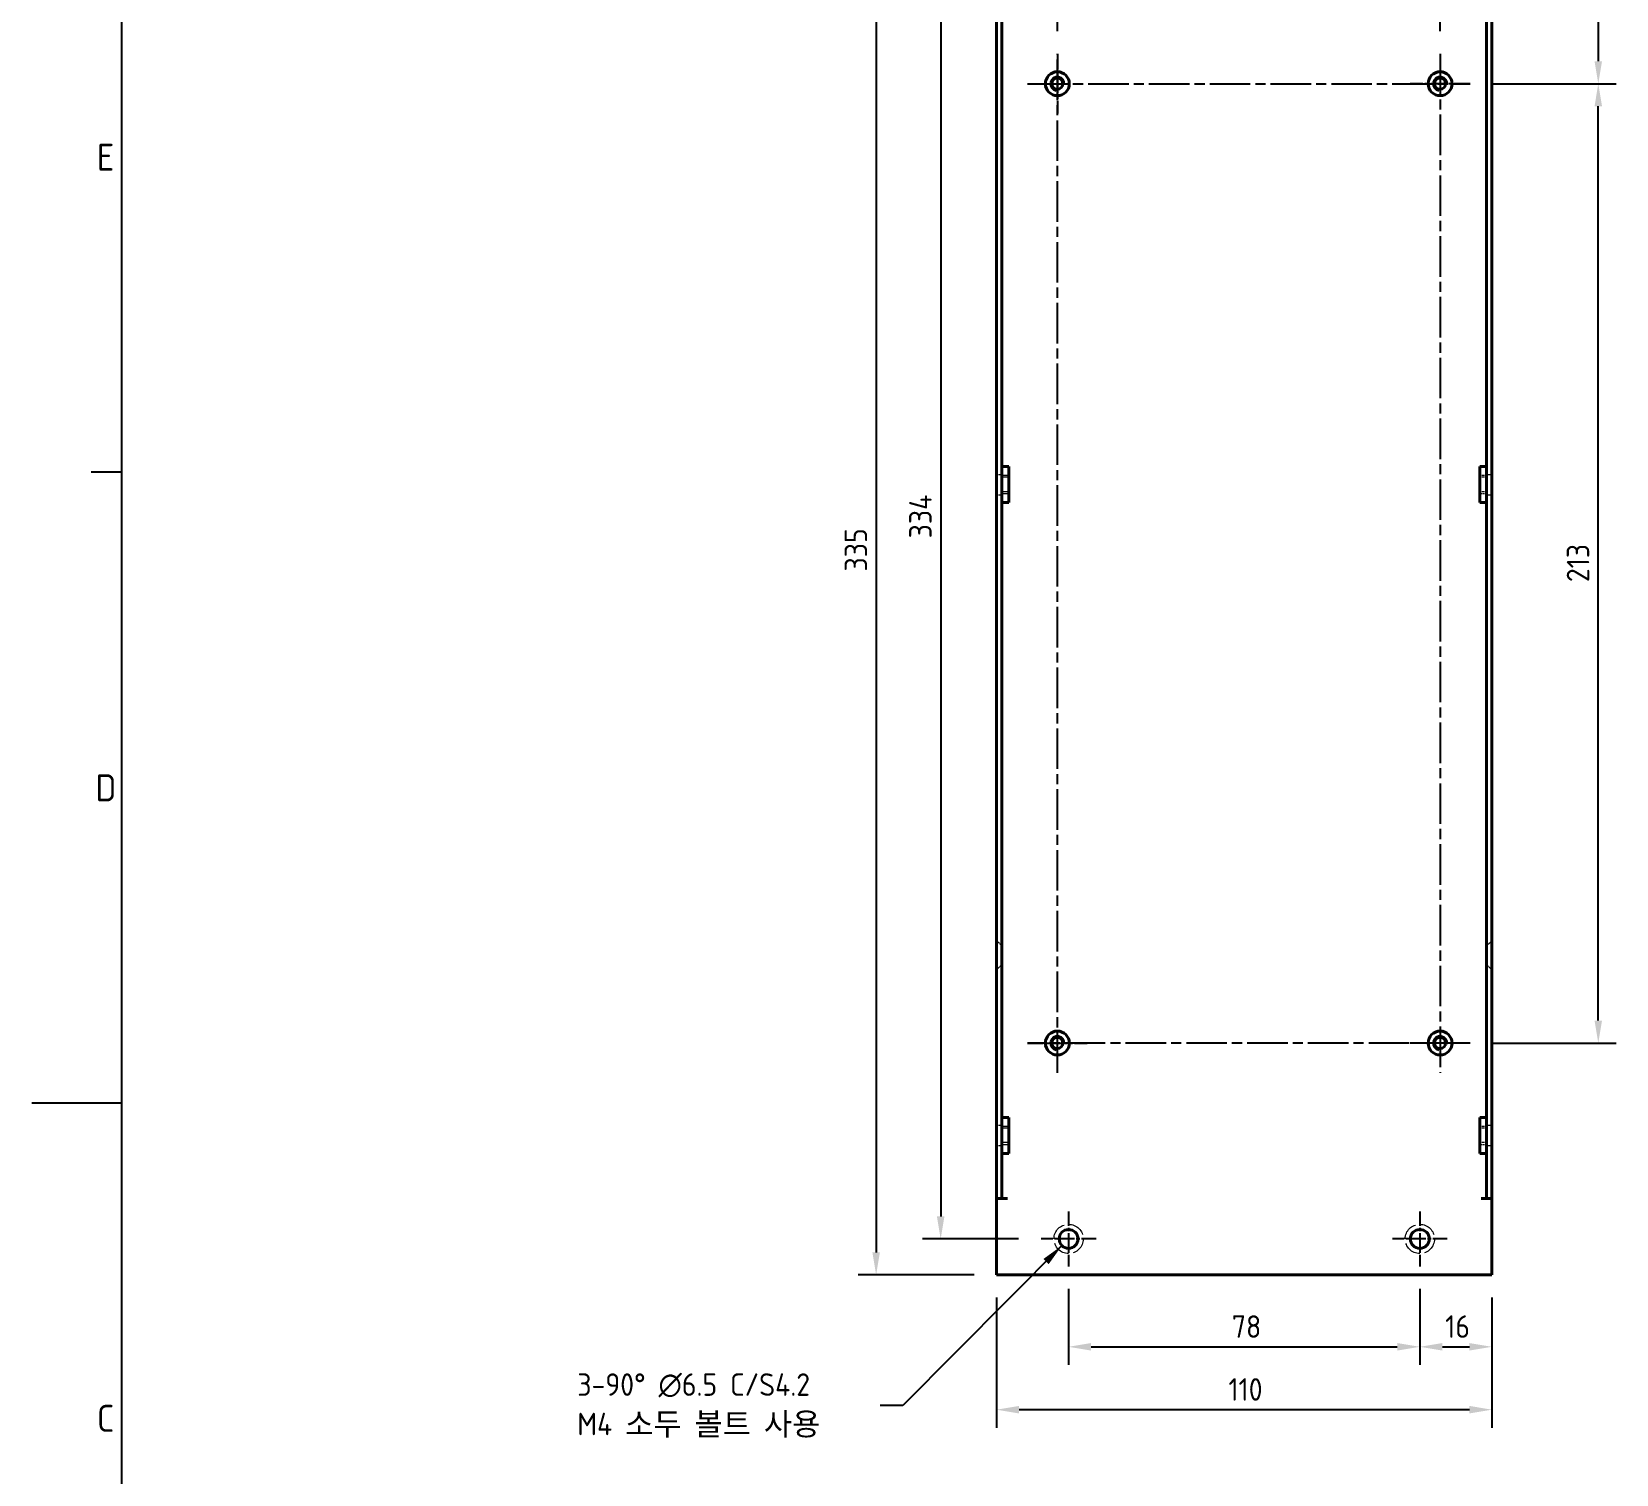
# Model space of a CAD drawing. Header units: millimetres. Extents: x 0 to 1188, y 0 to 840.
# Drawn here: x 0 to 351.9, y 337.5 to 657.8 of the extents above; entities that cross this region are included whole.
import ezdxf

# ---------------------------------------------------------------- set-up
doc = ezdxf.new("R2010")
doc.units = ezdxf.units.MM
doc.header["$LTSCALE"] = 2
doc.linetypes.add('CHAIN', pattern=[0.3543, 0.2362, -0.0295, 0.0591, -0.0295])
doc.linetypes.add('DASHED', pattern=[0.2067, 0.1654, -0.0413])
doc.layers.get('0').update_dxf_attribs({"color": 3, "lineweight": 25})
for name, color, linetype, lineweight in [('가려진 것(ISO)', 2, 'DASHED', 18), ('가시적인 것(ISO)', 3, 'Continuous', 40), ('가시적인 좁은 것(ISO)', 3, 'Continuous', 35), ('경계(ISO)', 7, 'Continuous', 25), ('기호(ISO)', 5, 'Continuous', 25), ('중심 표식(ISO)', 1, 'Continuous', 25), ('중심선(ISO)', 1, 'Continuous', 25), ('치수(ISO)', 2, 'Continuous', 25)]:
    doc.layers.add(name, color=color, linetype=linetype, lineweight=lineweight)
doc.styles.add('문자 텍스트_PSTEK_POSCO', font='isocp.shx')
doc.styles.add('치수 텍스트_PSTEK_POSCO', font='isocp.shx')
doc.dimstyles.new('치수_PSTEK_POSCO', dxfattribs={"dimscale": 2, "dimtxt": 2.5, "dimasz": 2.5, "dimexe": 2, "dimexo": 2.5, "dimgap": 1, "dimtad": 1, "dimrnd": 1e-08, "dimdsep": 46, "dimtxsty": '치수 텍스트_PSTEK_POSCO', "dimcen": 0.09, "dimdle": 10, "dimclrd": 7, "dimclre": 7, "dimclrt": 2, "dimadec": 1, "dimazin": 2, "dimtfac": 1, "dimtmove": 0, "dimatfit": 3, "dimfxl": 0, "dimtolj": 1, "dimlwd": -1, "dimlwe": -1, "dimarcsym": 0})
doc.dimstyles.new('치수_PSTEK_POSCO$7', dxfattribs={"dimscale": 2, "dimtxt": 2.5, "dimasz": 2.5, "dimexe": 2, "dimexo": 2.5, "dimgap": 1, "dimtad": 1, "dimrnd": 1e-08, "dimdsep": 46, "dimtxsty": '치수 텍스트_PSTEK_POSCO', "dimcen": 0.09, "dimdle": 10, "dimclrd": 7, "dimclre": 7, "dimclrt": 2, "dimadec": 1, "dimazin": 2, "dimtfac": 1, "dimtmove": 0, "dimatfit": 3, "dimfxl": 0, "dimtolj": 1, "dimlwd": -1, "dimlwe": -1, "dimarcsym": 0})

# ---------------------------------------------------------------- blocks, each defined once
blk = doc.blocks.new('경계 Default Border')
at = {"layer": '경계(ISO)'}
blk.add_line((10, 280), (6.6, 280), dxfattribs=at)
at = {"layer": '경계(ISO)', "flags": 128}
for points in [[(10, 10), (10, 410)], [(0, 210), (10, 210)]]:
    blk.add_lwpolyline(points, dxfattribs=at)
at = {"layer": '경계(ISO)', "color": 2, "char_height": 3, "attachment_point": 7, "style": '문자 텍스트_PSTEK_POSCO'}
for s, insert in [('E', (7.24, 313.47)), ('D', (7.08, 243.47)), ('C', (7.24, 173.47))]:
    blk.add_mtext(s, dxfattribs=dict(at, insert=insert))
blk = doc.blocks.new('*D46')
at = {"layer": 'Defpoints', "color": 0}
for p in [(236.52, 723.77), (201.86, 389.77), (224.17, 389.77)]:
    blk.add_point(p, dxfattribs=at)
at = {"layer": '치수(ISO)', "color": 7}
for p, q in [((231.52, 723.77), (197.86, 723.77)), ((201.86, 718.77), (201.86, 394.77)), ((219.17, 389.77), (197.86, 389.77))]:
    blk.add_line(p, q, dxfattribs=at)
for points in [[(201.03, 718.77), (202.69, 718.77), (201.86, 723.77)], [(201.03, 394.77), (202.69, 394.77), (201.86, 389.77)]]:
    blk.add_solid(points, dxfattribs=at)
at = {"layer": '치수(ISO)', "color": 2, "insert": (197.36, 545.32), "char_height": 5, "attachment_point": 4, "rotation": 90, "style": '치수 텍스트_PSTEK_POSCO'}
blk.add_mtext('\\A1;334', dxfattribs=at)
blk = doc.blocks.new('*D47')
at = {"layer": 'Defpoints', "color": 0}
for p in [(233.77, 716.77), (187.53, 381.77), (214.27, 381.77)]:
    blk.add_point(p, dxfattribs=at)
at = {"layer": '치수(ISO)', "color": 7}
for p, q in [((228.77, 716.77), (183.53, 716.77)), ((187.53, 711.77), (187.53, 386.77)), ((209.27, 381.77), (183.53, 381.77))]:
    blk.add_line(p, q, dxfattribs=at)
for points in [[(186.7, 711.77), (188.36, 711.77), (187.53, 716.77)], [(186.7, 386.77), (188.36, 386.77), (187.53, 381.77)]]:
    blk.add_solid(points, dxfattribs=at)
at = {"layer": '치수(ISO)', "color": 2, "insert": (183.03, 537.97), "char_height": 5, "attachment_point": 4, "rotation": 90, "style": '치수 텍스트_PSTEK_POSCO'}
blk.add_mtext('\\A1;335', dxfattribs=at)
blk = doc.blocks.new('*D74')
at = {"layer": 'Defpoints', "color": 0}
for p in [(230.27, 383.67), (308.27, 383.67), (308.27, 365.82)]:
    blk.add_point(p, dxfattribs=at)
at = {"layer": '치수(ISO)', "color": 7}
for p, q in [((230.27, 378.67), (230.27, 361.82)), ((308.27, 378.67), (308.27, 361.82)), ((235.27, 365.82), (303.27, 365.82))]:
    blk.add_line(p, q, dxfattribs=at)
for points in [[(235.27, 366.66), (235.27, 364.99), (230.27, 365.82)], [(303.27, 366.66), (303.27, 364.99), (308.27, 365.82)]]:
    blk.add_solid(points, dxfattribs=at)
at = {"layer": '치수(ISO)', "color": 2, "insert": (266.52, 370.32), "char_height": 5, "attachment_point": 4, "style": '치수 텍스트_PSTEK_POSCO'}
blk.add_mtext('\\A1;78', dxfattribs=at)
blk = doc.blocks.new('*D75')
at = {"layer": 'Defpoints', "color": 0}
for p in [(214.27, 381.77), (324.27, 381.77), (214.27, 351.86)]:
    blk.add_point(p, dxfattribs=at)
at = {"layer": '치수(ISO)', "color": 7}
for p, q in [((214.27, 376.77), (214.27, 347.86)), ((324.27, 376.77), (324.27, 347.86)), ((319.27, 351.86), (219.27, 351.86))]:
    blk.add_line(p, q, dxfattribs=at)
for points in [[(219.27, 352.7), (219.27, 351.03), (214.27, 351.86)], [(319.27, 352.7), (319.27, 351.03), (324.27, 351.86)]]:
    blk.add_solid(points, dxfattribs=at)
at = {"layer": '치수(ISO)', "color": 2, "insert": (265.77, 356.36), "char_height": 5, "attachment_point": 4, "style": '치수 텍스트_PSTEK_POSCO'}
blk.add_mtext('\\A1;110', dxfattribs=at)
blk = doc.blocks.new('*D76')
at = {"layer": 'Defpoints', "color": 0}
for p in [(308.27, 383.67), (324.27, 381.77), (324.27, 365.82)]:
    blk.add_point(p, dxfattribs=at)
at = {"layer": '치수(ISO)', "color": 7}
for p, q in [((308.27, 378.67), (308.27, 361.82)), ((324.27, 376.77), (324.27, 361.82)), ((313.27, 365.82), (319.27, 365.82))]:
    blk.add_line(p, q, dxfattribs=at)
for points in [[(313.27, 366.66), (313.27, 364.99), (308.27, 365.82)], [(319.27, 366.66), (319.27, 364.99), (324.27, 365.82)]]:
    blk.add_solid(points, dxfattribs=at)
at = {"layer": '치수(ISO)', "color": 2, "insert": (313.9, 370.32), "char_height": 5, "attachment_point": 4, "style": '치수 텍스트_PSTEK_POSCO'}
blk.add_mtext('\\A1;16', dxfattribs=at)
blk = doc.blocks.new('*D90')
at = {"layer": 'Defpoints', "color": 0}
for p in [(319.42, 646.27), (347.9, 646.27), (319.42, 433.27)]:
    blk.add_point(p, dxfattribs=at)
at = {"layer": '치수(ISO)', "color": 7}
for p, q in [((324.42, 646.27), (351.9, 646.27)), ((347.9, 438.27), (347.9, 641.27)), ((324.42, 433.27), (351.9, 433.27))]:
    blk.add_line(p, q, dxfattribs=at)
for points in [[(347.07, 641.27), (348.73, 641.27), (347.9, 646.27)], [(347.07, 438.27), (348.73, 438.27), (347.9, 433.27)]]:
    blk.add_solid(points, dxfattribs=at)
at = {"layer": '치수(ISO)', "color": 2, "insert": (343.4, 535.61), "char_height": 5, "attachment_point": 4, "rotation": 90, "style": '치수 텍스트_PSTEK_POSCO'}
blk.add_mtext('\\A1;213', dxfattribs=at)
blk = doc.blocks.new('*D92')
at = {"layer": 'Defpoints', "color": 0}
for p in [(321.42, 681.27), (319.42, 646.27), (347.9, 646.27)]:
    blk.add_point(p, dxfattribs=at)
at = {"layer": '치수(ISO)', "color": 7}
for p, q in [((326.42, 681.27), (351.9, 681.27)), ((347.9, 676.27), (347.9, 651.27)), ((324.42, 646.27), (351.9, 646.27))]:
    blk.add_line(p, q, dxfattribs=at)
for points in [[(347.07, 676.27), (348.73, 676.27), (347.9, 681.27)], [(347.07, 651.27), (348.73, 651.27), (347.9, 646.27)]]:
    blk.add_solid(points, dxfattribs=at)
at = {"layer": '치수(ISO)', "color": 2, "insert": (343.4, 660.92), "char_height": 5, "attachment_point": 4, "rotation": 90, "style": '치수 텍스트_PSTEK_POSCO'}
blk.add_mtext('\\A1;35', dxfattribs=at)
blk = doc.blocks.new('*D94')
at = {"layer": 'Defpoints', "color": 0}
for p in [(312.77, 666.31), (227.77, 652.92), (312.77, 652.92)]:
    blk.add_point(p, dxfattribs=at)
at = {"layer": '치수(ISO)', "color": 7}
for p, q in [((227.77, 657.92), (227.77, 670.31)), ((312.77, 657.92), (312.77, 670.31)), ((232.77, 666.31), (307.77, 666.31))]:
    blk.add_line(p, q, dxfattribs=at)
for points in [[(232.77, 667.14), (232.77, 665.47), (227.77, 666.31)], [(307.77, 667.14), (307.77, 665.47), (312.77, 666.31)]]:
    blk.add_solid(points, dxfattribs=at)
at = {"layer": '치수(ISO)', "color": 2, "insert": (267.42, 670.81), "char_height": 5, "attachment_point": 4, "style": '치수 텍스트_PSTEK_POSCO'}
blk.add_mtext('\\A1;85', dxfattribs=at)

msp = doc.modelspace()

# ---------------------------------------------------------------- linework, layer by layer
at = {"layer": '가려진 것(ISO)', "ltscale": 1.142718}
for p, q in [((214.27, 559.522), (215.47, 559.522)), ((323.07, 559.522), (324.27, 559.522)), ((214.27, 555.022), (215.47, 555.022)), ((323.07, 555.022), (324.27, 555.022)), ((214.27, 415.022), (215.47, 415.022)), ((323.07, 415.022), (324.27, 415.022)), ((214.27, 410.522), (215.47, 410.522)), ((323.07, 410.522), (324.27, 410.522))]:
    msp.add_line(p, q, dxfattribs=at)
at = {"layer": '가려진 것(ISO)', "ltscale": 1.428422}
for p, q in [((216.97, 559.272), (215.47, 559.272)), ((216.97, 558.893), (215.47, 558.893)), ((323.07, 559.272), (321.57, 559.272)), ((323.07, 558.893), (321.57, 558.893)), ((216.97, 555.651), (215.47, 555.651)), ((215.47, 555.272), (216.97, 555.272)), ((323.07, 555.651), (321.57, 555.651)), ((321.57, 555.272), (323.07, 555.272)), ((216.97, 414.772), (215.47, 414.772)), ((216.97, 414.393), (215.47, 414.393)), ((323.07, 414.772), (321.57, 414.772)), ((323.07, 414.393), (321.57, 414.393)), ((216.97, 411.151), (215.47, 411.151)), ((215.47, 410.772), (216.97, 410.772)), ((323.07, 411.151), (321.57, 411.151)), ((321.57, 410.772), (323.07, 410.772))]:
    msp.add_line(p, q, dxfattribs=at)
at = {"layer": '가려진 것(ISO)', "ltscale": 1.481406}
for p, q in [((215.37, 454.922), (214.27, 456.022)), ((323.17, 454.922), (324.27, 456.022)), ((215.37, 450.622), (214.27, 449.522)), ((323.17, 450.622), (324.27, 449.522))]:
    msp.add_line(p, q, dxfattribs=at)
at = {"layer": '가려진 것(ISO)', "ltscale": 6.432465}
for p, q in [((215.37, 450.622), (215.37, 454.922)), ((323.17, 450.622), (323.17, 454.922))]:
    msp.add_line(p, q, dxfattribs=at)
at = {"layer": '가려진 것(ISO)', "ltscale": 0.095135}
for p, q in [((215.37, 454.922), (215.47, 454.922)), ((323.07, 454.922), (323.17, 454.922)), ((215.37, 450.622), (215.47, 450.622)), ((323.07, 450.622), (323.17, 450.622))]:
    msp.add_line(p, q, dxfattribs=at)
at = {"layer": '가려진 것(ISO)', "ltscale": 12.349028}
for centre in [(230.27, 389.772), (308.27, 389.772)]:
    msp.add_circle(centre, 3.25, dxfattribs=at)
at = {"layer": '가시적인 것(ISO)'}
for p, q in [((214.27, 398.772), (214.27, 716.702)), ((215.47, 398.772), (215.47, 716.702)), ((323.07, 398.772), (323.07, 716.702)), ((324.27, 398.772), (324.27, 716.702)), ((215.47, 561.272), (216.97, 561.272)), ((216.97, 561.272), (216.97, 553.272)), ((321.57, 553.272), (321.57, 561.272)), ((323.07, 561.272), (321.57, 561.272)), ((215.47, 553.272), (216.97, 553.272)), ((323.07, 553.272), (321.57, 553.272)), ((215.47, 416.772), (216.97, 416.772)), ((216.97, 416.772), (216.97, 408.772)), ((321.57, 408.772), (321.57, 416.772)), ((323.07, 416.772), (321.57, 416.772)), ((215.47, 408.772), (216.97, 408.772)), ((323.07, 408.772), (321.57, 408.772)), ((214.27, 381.772), (214.27, 398.772)), ((214.27, 398.772), (215.47, 398.772)), ((215.47, 398.772), (216.67, 398.772)), ((321.87, 398.772), (323.07, 398.772)), ((323.07, 398.772), (324.27, 398.772)), ((324.27, 398.772), (324.27, 381.772)), ((324.27, 381.772), (214.27, 381.772))]:
    msp.add_line(p, q, dxfattribs=at)
for centre, radius in [((227.77, 646.272), 2.65), ((227.77, 646.272), 1.23), ((312.77, 646.272), 2.65), ((312.77, 646.272), 1.23), ((227.77, 433.272), 2.65), ((227.77, 433.272), 1.23), ((312.77, 433.272), 2.65), ((312.77, 433.272), 1.23), ((230.27, 389.772), 2.1), ((308.27, 389.772), 2.1)]:
    msp.add_circle(centre, radius, dxfattribs=at)
at = {"layer": '가시적인 좁은 것(ISO)'}
for centre in [(227.77, 646.272), (312.77, 646.272), (227.77, 433.272), (312.77, 433.272)]:
    msp.add_arc(centre, 1.5, 350, 260, dxfattribs=at)
at = {"layer": '중심 표식(ISO)', "linetype": 'CHAIN', "ltscale": 7.389429}
for p, q in [((227.77, 652.922), (227.77, 639.622)), ((319.42, 646.272), (306.12, 646.272)), ((221.12, 433.272), (234.42, 433.272)), ((319.42, 433.272), (306.12, 433.272))]:
    msp.add_line(p, q, dxfattribs=at)
at = {"layer": '중심 표식(ISO)', "linetype": 'CHAIN', "ltscale": 6.778265}
for p, q in [((230.27, 395.872), (230.27, 383.672)), ((308.27, 395.872), (308.27, 383.672)), ((236.37, 389.772), (224.17, 389.772)), ((314.37, 389.772), (302.17, 389.772))]:
    msp.add_line(p, q, dxfattribs=at)
at = {"layer": '중심선(ISO)', "linetype": 'CHAIN', "ltscale": 19.051651}
for p, q in [((227.77, 426.622), (227.77, 652.922)), ((312.77, 652.922), (312.77, 426.622)), ((221.12, 646.272), (319.42, 646.272)), ((319.42, 433.272), (221.12, 433.272))]:
    msp.add_line(p, q, dxfattribs=at)

# ---------------------------------------------------------------- block references
at = {"xscale": 2, "yscale": 2, "zscale": 2}
msp.add_blockref('경계 Default Border', (0, 0), dxfattribs=at)

# ---------------------------------------------------------------- texts
at = {"layer": '기호(ISO)', "color": 2, "insert": (121.169, 352.794), "char_height": 5, "width": 65.28885, "attachment_point": 4, "line_spacing_factor": 1.05, "style": '치수 텍스트_PSTEK_POSCO'}
msp.add_mtext('{3-90° \\fAIGDT|b0|i0;\\H5.0000;n\\fisocp|b0|i0;\\H5.0000;6.5 C/S4.2\\PM4 소두 볼트 사용 }', dxfattribs=at)

# ---------------------------------------------------------------- dimensions: what is measured, and where the dimension line sits
at = {"layer": '치수(ISO)', "color": 7}
for base, p1, p2, angle, picture, middle in [((201.86, 389.772), (236.52, 723.772), (224.17, 389.772), 90, '*D46', (201.86, 550.072)), ((187.53, 381.772), (233.77, 716.772), (214.27, 381.772), 90, '*D47', (187.53, 542.572)), ((347.901, 646.272), (321.42, 681.272), (319.42, 646.272), 90, '*D92', (347.901, 663.772)), ((312.77, 666.306), (227.77, 652.922), (312.77, 652.922), 180, '*D94', (270.27, 666.306)), ((347.901, 646.272), (319.42, 433.272), (319.42, 646.272), 90, '*D90', (347.901, 539.772)), ((308.27, 365.825), (230.27, 383.672), (308.27, 383.672), 180, '*D74', (269.27, 365.825)), ((324.27, 365.825), (308.27, 383.672), (324.27, 381.772), 180, '*D76', (316.27, 365.825)), ((214.27, 351.863), (324.27, 381.772), (214.27, 381.772), 180, '*D75', (269.27, 351.863))]:
    dim = msp.add_linear_dim(base=base, p1=p1, p2=p2, angle=angle, dimstyle='치수_PSTEK_POSCO', override={"dimdec": 2, "dimtp": 0, "dimtm": 0, "dimtdec": 2, "dimtofl": 0, "dimatfit": 1}, dxfattribs=at)
    dim.commit()
    dim.dimension.update_dxf_attribs({"geometry": picture, "text_midpoint": middle, "dimtype": 160})

# ---------------------------------------------------------------- leaders
at = {"layer": '기호(ISO)', "color": 7, "annotation_type": 0, "has_hookline": 1, "hookline_direction": 1, "text_width": 57.101}
msp.add_leader([(228.785, 388.288), (193.458, 352.794), (188.458, 352.794)], dimstyle='치수_PSTEK_POSCO$7', override={"dimtad": 0}, dxfattribs=at)

doc.saveas('drawing.dxf')
